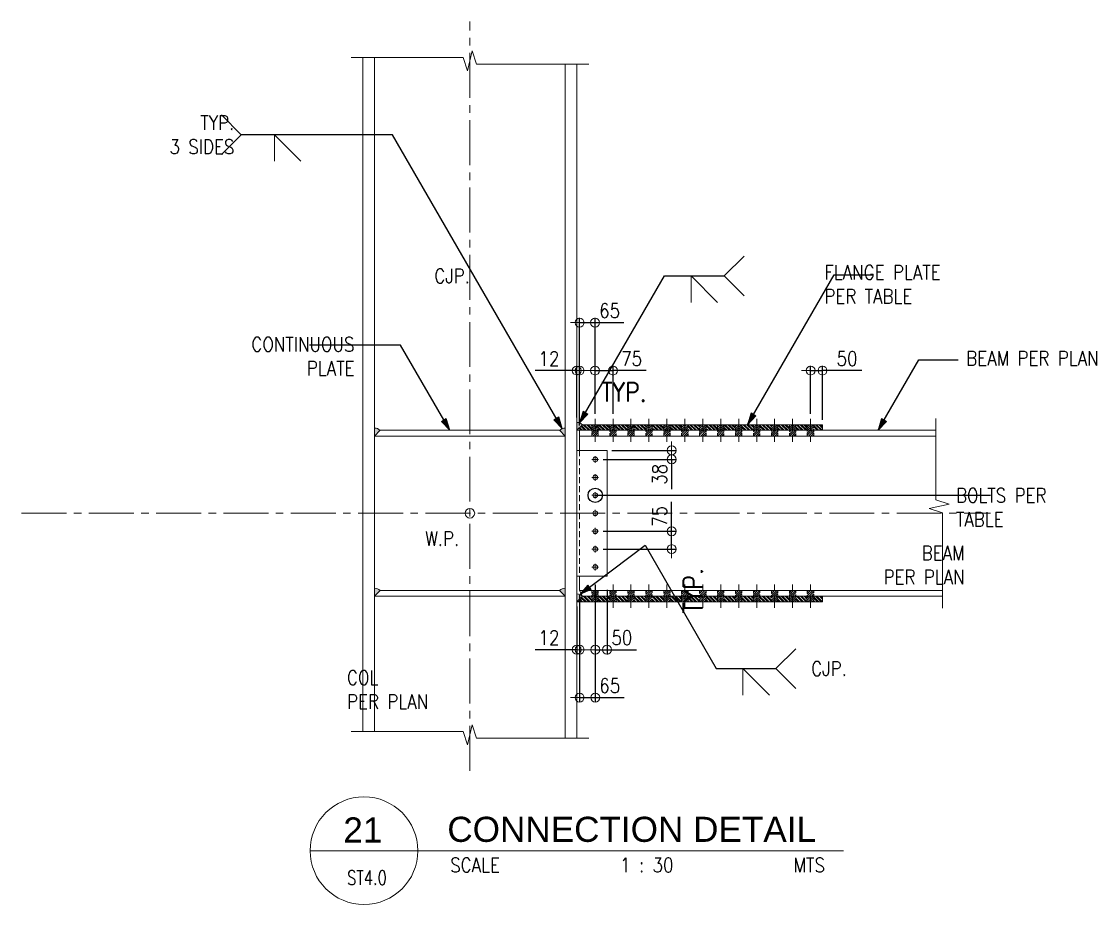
# Model space of a CAD drawing. Header units: millimetres. Extents: x 0 to 437400, y -4782 to 73710.
# Drawn here: x 90020 to 94511, y -3843 to -152 of the extents above; entities that cross this region are included whole.
import ezdxf
from ezdxf.enums import TextEntityAlignment as Align

# ---------------------------------------------------------------- set-up
doc = ezdxf.new("R2010")
doc.units = ezdxf.units.MM
doc.header["$LTSCALE"] = 10
doc.header["$MEASUREMENT"] = 0
doc.linetypes.add('CENTER2', pattern=[1.125, 0.75, -0.125, 0.125, -0.125])
doc.linetypes.add('HIDDEN', pattern=[0.375, 0.25, -0.125])
doc.layers.get('0').update_dxf_attribs({"lineweight": 9})
for name, color, linetype, lineweight in [('.1 - NUMBER 8', 8, 'Continuous', 9), ('.3 - YELLOW', 2, 'Continuous', 15), ('BOLT HOLES', 2, 'HIDDEN', 9), ('DIM', 1, 'Continuous', 5), ('HATCH', 8, 'Continuous', 5), ('S-ANNO-DIMS', 1, 'Continuous', 5), ('S-Anno-Text', 52, 'Continuous', 15), ('S-ANNO-WELD', 1, 'Continuous', 9), ('S-BEAM', 3, 'Continuous', 15), ('S-BEAM-IDEN', 2, 'Continuous', 9), ('S_GRID LINES', 252, 'Continuous', 5), ('S_PLATE', 2, 'Continuous', 15), ('W.P.', 1, 'Continuous', 9), ('WELD', 251, 'Continuous', 5)]:
    doc.layers.add(name, color=color, linetype=linetype, lineweight=lineweight)
doc.styles.add('1', font='romans.shx', dxfattribs={"width": 0.85, "height": 60})
doc.styles.add('2', font='simplex.shx', dxfattribs={"width": 0.95, "height": 40})
doc.styles.add('SHEETNAME', font='simplex.shx', dxfattribs={"width": 0.75, "height": 200})
doc.styles.add('TITLE1', font='HELV.shx', dxfattribs={"height": 500})
doc.dimstyles.new('ESCA30', dxfattribs={"dimtxt": 60, "dimasz": 0.5, "dimexe": 20, "dimexo": 20, "dimgap": 20, "dimtad": 1, "dimdec": 0, "dimrnd": 1, "dimdsep": 46, "dimtxsty": '1', "dimblk1": 'ESCADIM_ARW', "dimblk2": 'ESCADIM_ARW', "dimsah": 1, "dimcen": 50, "dimclrd": 256, "dimclre": 256, "dimclrt": 52, "dimadec": 0, "dimazin": 0, "dimtfac": 1, "dimtdec": 0, "dimtofl": 0, "dimtmove": 0, "dimatfit": 3, "dimldrblk": 'ESCADIM_ARW', "dimfxl": 1, "dimtolj": 1, "dimtzin": 0, "dimarcsym": 0})
doc.dimstyles.new('ESCA_ARW$7', dxfattribs={"dimtxt": 200, "dimasz": 1, "dimexe": 100, "dimexo": 100, "dimgap": 100, "dimtad": 1, "dimdec": 0, "dimrnd": 1, "dimdsep": 46, "dimtxsty": '1', "dimblk1": 'dim_arw', "dimblk2": 'dim_arw', "dimsah": 1, "dimcen": 50, "dimclrd": 1, "dimclre": 256, "dimclrt": 52, "dimadec": 0, "dimazin": 0, "dimtfac": 1, "dimtofl": 0, "dimtmove": 0, "dimatfit": 3, "dimldrblk": 'dim_arw', "dimfxl": 1, "dimtolj": 1, "dimtzin": 0, "dimarcsym": 0})

# ---------------------------------------------------------------- blocks, each defined once
blk = doc.blocks.new('*U11')
at = {"layer": 'S-ANNO-WELD'}
blk.add_lwpolyline([(0, 0), (0, -0.1622), (0.1622, 0)], dxfattribs=at)
blk = doc.blocks.new('dim_arw')
h = blk.add_hatch(color=256)
h.paths.add_polyline_path([(-125.603, 29.454), (0, 0), (-125.603, -29.454, -0.115681), (-132.51, 0, -0.115681)])
h.paths.add_polyline_path([(-249.023, 58.396), (-125.603, 29.454, 0.115681), (-132.51, 0, 0.115681), (-125.603, -29.454), (-249.023, -58.396)])
for p, q in [((0, 0), (-249.023, 58.396)), ((-249.023, 58.396), (-249.023, -58.396)), ((0, 0), (-249.023, -58.396))]:
    blk.add_line(p, q)
blk = doc.blocks.new('ESCADIM_ARW')
at = {"color": 9}
blk.add_line((75, 0), (-75, 0), dxfattribs=at)
blk.add_circle((0, 0), 37.5, dxfattribs=at)
blk = doc.blocks.new('*D174')
at = {"layer": 'Defpoints', "color": 0, "transparency": 16777216}
for p in [(92466.5, -1944.8), (92430.9, -1982.8), (92736.2, -1982.8)]:
    blk.add_point(p, dxfattribs=at)
at = {"layer": 'S-ANNO-DIMS', "lineweight": -2, "transparency": 16777216}
for p, q in [((92486.5, -1944.8), (92756.2, -1944.8)), ((92736.2, -1944.3), (92736.2, -1943.8)), ((92450.9, -1982.8), (92756.2, -1982.8)), ((92736.2, -1983.3), (92736.2, -2106.4))]:
    blk.add_line(p, q, dxfattribs=at)
at = {"layer": 'S-ANNO-DIMS', "lineweight": -2, "transparency": 16777216, "xscale": 0.5, "yscale": 0.5, "zscale": 0.5}
for p, rotation in [((92736.2, -1944.8), 270), ((92736.2, -1982.8), 90)]:
    blk.add_blockref('ESCADIM_ARW', p, dxfattribs=dict(at, rotation=rotation))
at = {"layer": 'S-ANNO-DIMS', "color": 52, "transparency": 16777216, "insert": (92686.2, -2045.1), "char_height": 60, "attachment_point": 5, "rotation": 90, "style": '1'}
blk.add_mtext('\\A1;38', dxfattribs=at)
blk = doc.blocks.new('*D175')
at = {"layer": 'Defpoints', "color": 0, "transparency": 16777216}
for p in [(92430.9, -2282.8), (92736.2, -2282.8), (92430.9, -2357.8)]:
    blk.add_point(p, dxfattribs=at)
at = {"layer": 'S-ANNO-DIMS', "lineweight": -2, "transparency": 16777216}
for p, q in [((92736.2, -2282.8), (92736.2, -2159.8)), ((92450.9, -2282.8), (92756.2, -2282.8)), ((92736.2, -2357.3), (92736.2, -2283.3)), ((92450.9, -2357.8), (92756.2, -2357.8))]:
    blk.add_line(p, q, dxfattribs=at)
at = {"layer": 'S-ANNO-DIMS', "lineweight": -2, "transparency": 16777216, "xscale": 0.5, "yscale": 0.5, "zscale": 0.5}
for p, rotation in [((92736.2, -2282.8), 90), ((92736.2, -2357.8), 270)]:
    blk.add_blockref('ESCADIM_ARW', p, dxfattribs=dict(at, rotation=rotation))
at = {"layer": 'S-ANNO-DIMS', "color": 52, "transparency": 16777216, "insert": (92686.2, -2221), "char_height": 60, "attachment_point": 5, "rotation": 90, "style": '1'}
blk.add_mtext('\\A1;75', dxfattribs=at)
blk = doc.blocks.new('*D176')
at = {"layer": 'Defpoints', "color": 0, "transparency": 16777216}
for p in [(92351.5, -2530.8), (92340, -2578), (92351.5, -2778)]:
    blk.add_point(p, dxfattribs=at)
at = {"layer": 'S-ANNO-DIMS', "lineweight": -2, "transparency": 16777216}
for p, q in [((92351.5, -2550.8), (92351.5, -2798)), ((92340, -2598), (92340, -2798)), ((92339.5, -2778), (92166.1, -2778)), ((92352, -2778), (92352.5, -2778))]:
    blk.add_line(p, q, dxfattribs=at)
at = {"layer": 'S-ANNO-DIMS', "lineweight": -2, "transparency": 16777216, "xscale": 0.5, "yscale": 0.5, "zscale": 0.5}
blk.add_blockref('ESCADIM_ARW', (92340, -2778), dxfattribs=at)
at = {"layer": 'S-ANNO-DIMS', "lineweight": -2, "transparency": 16777216, "xscale": 0.5, "yscale": 0.5, "zscale": 0.5, "rotation": 180}
blk.add_blockref('ESCADIM_ARW', (92351.5, -2778), dxfattribs=at)
at = {"layer": 'S-ANNO-DIMS', "color": 52, "transparency": 16777216, "insert": (92223.7, -2728), "char_height": 60, "attachment_point": 5, "style": '1'}
blk.add_mtext('\\A1;12', dxfattribs=at)
blk = doc.blocks.new('*D177')
at = {"layer": 'Defpoints', "color": 0, "transparency": 16777216}
for p in [(92417, -2486.7), (92351.5, -2530.8), (92417, -2978)]:
    blk.add_point(p, dxfattribs=at)
at = {"layer": 'S-ANNO-DIMS', "lineweight": -2, "transparency": 16777216}
for p, q in [((92417, -2506.7), (92417, -2998)), ((92351.5, -2550.8), (92351.5, -2998)), ((92352, -2978), (92416.5, -2978)), ((92417, -2978), (92537.6, -2978))]:
    blk.add_line(p, q, dxfattribs=at)
at = {"layer": 'S-ANNO-DIMS', "lineweight": -2, "transparency": 16777216, "xscale": 0.5, "yscale": 0.5, "zscale": 0.5, "rotation": 180}
blk.add_blockref('ESCADIM_ARW', (92351.5, -2978), dxfattribs=at)
at = {"layer": 'S-ANNO-DIMS', "lineweight": -2, "transparency": 16777216, "xscale": 0.5, "yscale": 0.5, "zscale": 0.5}
blk.add_blockref('ESCADIM_ARW', (92417, -2978), dxfattribs=at)
at = {"layer": 'S-ANNO-DIMS', "color": 52, "transparency": 16777216, "insert": (92477.6, -2928), "char_height": 60, "attachment_point": 5, "style": '1'}
blk.add_mtext('\\A1;65', dxfattribs=at)
blk = doc.blocks.new('*D178')
at = {"layer": 'Defpoints', "color": 0, "transparency": 16777216}
for p in [(92417, -2486.7), (92466.5, -2508.3), (92466.5, -2778)]:
    blk.add_point(p, dxfattribs=at)
at = {"layer": 'S-ANNO-DIMS', "lineweight": -2, "transparency": 16777216}
for p, q in [((92417, -2506.7), (92417, -2798)), ((92466.5, -2528.3), (92466.5, -2798)), ((92417.5, -2778), (92466, -2778)), ((92466.5, -2778), (92589.6, -2778))]:
    blk.add_line(p, q, dxfattribs=at)
at = {"layer": 'S-ANNO-DIMS', "lineweight": -2, "transparency": 16777216, "xscale": 0.5, "yscale": 0.5, "zscale": 0.5, "rotation": 180}
blk.add_blockref('ESCADIM_ARW', (92417, -2778), dxfattribs=at)
at = {"layer": 'S-ANNO-DIMS', "lineweight": -2, "transparency": 16777216, "xscale": 0.5, "yscale": 0.5, "zscale": 0.5}
blk.add_blockref('ESCADIM_ARW', (92466.5, -2778), dxfattribs=at)
at = {"layer": 'S-ANNO-DIMS', "color": 52, "transparency": 16777216, "insert": (92528.3, -2728), "char_height": 60, "attachment_point": 5, "style": '1'}
blk.add_mtext('\\A1;50', dxfattribs=at)
blk = doc.blocks.new('*D179')
at = {"layer": 'Defpoints', "color": 0, "transparency": 16777216}
for p in [(92340, -1611.2), (92340, -1827.8), (92351.5, -1861.2)]:
    blk.add_point(p, dxfattribs=at)
at = {"layer": 'S-ANNO-DIMS', "lineweight": -2, "transparency": 16777216}
for p, q in [((92339.5, -1611.2), (92166.1, -1611.2)), ((92340, -1807.8), (92340, -1591.2)), ((92351.5, -1841.2), (92351.5, -1591.2)), ((92352, -1611.2), (92352.5, -1611.2))]:
    blk.add_line(p, q, dxfattribs=at)
at = {"layer": 'S-ANNO-DIMS', "lineweight": -2, "transparency": 16777216, "xscale": 0.5, "yscale": 0.5, "zscale": 0.5}
blk.add_blockref('ESCADIM_ARW', (92340, -1611.2), dxfattribs=at)
at = {"layer": 'S-ANNO-DIMS', "lineweight": -2, "transparency": 16777216, "xscale": 0.5, "yscale": 0.5, "zscale": 0.5, "rotation": 180}
blk.add_blockref('ESCADIM_ARW', (92351.5, -1611.2), dxfattribs=at)
at = {"layer": 'S-ANNO-DIMS', "color": 52, "transparency": 16777216, "insert": (92223.7, -1561.2), "char_height": 60, "attachment_point": 5, "style": '1'}
blk.add_mtext('\\A1;12', dxfattribs=at)
blk = doc.blocks.new('*D180')
at = {"layer": 'Defpoints', "color": 0, "transparency": 16777216}
for p in [(92416.5, -1411.2), (92416.5, -1812.6), (92351.5, -1861.2)]:
    blk.add_point(p, dxfattribs=at)
at = {"layer": 'S-ANNO-DIMS', "lineweight": -2, "transparency": 16777216}
for p, q in [((92351.5, -1841.2), (92351.5, -1391.2)), ((92416.5, -1792.6), (92416.5, -1391.2)), ((92352, -1411.2), (92416, -1411.2)), ((92416.5, -1411.2), (92537.2, -1411.2))]:
    blk.add_line(p, q, dxfattribs=at)
at = {"layer": 'S-ANNO-DIMS', "lineweight": -2, "transparency": 16777216, "xscale": 0.5, "yscale": 0.5, "zscale": 0.5, "rotation": 180}
blk.add_blockref('ESCADIM_ARW', (92351.5, -1411.2), dxfattribs=at)
at = {"layer": 'S-ANNO-DIMS', "lineweight": -2, "transparency": 16777216, "xscale": 0.5, "yscale": 0.5, "zscale": 0.5}
blk.add_blockref('ESCADIM_ARW', (92416.5, -1411.2), dxfattribs=at)
at = {"layer": 'S-ANNO-DIMS', "color": 52, "transparency": 16777216, "insert": (92477.1, -1361.2), "char_height": 60, "attachment_point": 5, "style": '1'}
blk.add_mtext('\\A1;65', dxfattribs=at)
blk = doc.blocks.new('*D181')
at = {"layer": 'Defpoints', "color": 0, "transparency": 16777216}
for p in [(92491.5, -1611.2), (92416.5, -1812.6), (92491.5, -1812.6)]:
    blk.add_point(p, dxfattribs=at)
at = {"layer": 'S-ANNO-DIMS', "lineweight": -2, "transparency": 16777216}
for p, q in [((92416.5, -1792.6), (92416.5, -1591.2)), ((92417, -1611.2), (92491, -1611.2)), ((92491.5, -1792.6), (92491.5, -1591.2)), ((92630.4, -1611.2), (92491.5, -1611.2))]:
    blk.add_line(p, q, dxfattribs=at)
at = {"layer": 'S-ANNO-DIMS', "lineweight": -2, "transparency": 16777216, "xscale": 0.5, "yscale": 0.5, "zscale": 0.5, "rotation": 180}
blk.add_blockref('ESCADIM_ARW', (92416.5, -1611.2), dxfattribs=at)
at = {"layer": 'S-ANNO-DIMS', "lineweight": -2, "transparency": 16777216, "xscale": 0.5, "yscale": 0.5, "zscale": 0.5}
blk.add_blockref('ESCADIM_ARW', (92491.5, -1611.2), dxfattribs=at)
at = {"layer": 'S-ANNO-DIMS', "color": 52, "transparency": 16777216, "insert": (92569.1, -1561.2), "char_height": 60, "attachment_point": 5, "style": '1'}
blk.add_mtext('\\A1;75', dxfattribs=at)
blk = doc.blocks.new('*D182')
at = {"layer": 'Defpoints', "color": 0, "transparency": 16777216}
for p in [(93366.5, -1611.2), (93316.5, -1812.6), (93366.5, -1837.6)]:
    blk.add_point(p, dxfattribs=at)
at = {"layer": 'S-ANNO-DIMS', "lineweight": -2, "transparency": 16777216}
for p, q in [((93316.5, -1792.6), (93316.5, -1591.2)), ((93317, -1611.2), (93366, -1611.2)), ((93366.5, -1817.6), (93366.5, -1591.2)), ((93530.4, -1611.2), (93366.5, -1611.2))]:
    blk.add_line(p, q, dxfattribs=at)
at = {"layer": 'S-ANNO-DIMS', "lineweight": -2, "transparency": 16777216, "xscale": 0.5, "yscale": 0.5, "zscale": 0.5, "rotation": 180}
blk.add_blockref('ESCADIM_ARW', (93316.5, -1611.2), dxfattribs=at)
at = {"layer": 'S-ANNO-DIMS', "lineweight": -2, "transparency": 16777216, "xscale": 0.5, "yscale": 0.5, "zscale": 0.5}
blk.add_blockref('ESCADIM_ARW', (93366.5, -1611.2), dxfattribs=at)
at = {"layer": 'S-ANNO-DIMS', "color": 52, "transparency": 16777216, "insert": (93469.1, -1561.2), "char_height": 60, "attachment_point": 5, "style": '1'}
blk.add_mtext('\\A1;50', dxfattribs=at)

msp = doc.modelspace()

# ---------------------------------------------------------------- hatches: boundary and pattern name
at = {"layer": 'HATCH', "linetype": 'HIDDEN', "ltscale": 20}
h = msp.add_hatch(dxfattribs=at)
h.set_pattern_fill('ANSI32', color=251, scale=30, angle=90, style=0)
h.set_pattern_definition([(135, (-2886.592, -12051.537), (-7.9549513, -7.9549513), []), (135, (-2886.592, -12046.233), (-7.9549513, -7.9549513), [])])
h.paths.add_polyline_path([(92403, -2578), (92403, -2554.4), (92363.6, -2554.4), (92340, -2578)])
h.paths.add_polyline_path([(92478, -2578), (92478, -2554.4), (92430, -2554.4), (92430, -2578)])
h.paths.add_polyline_path([(92505, -2578), (92553, -2578), (92553, -2554.4), (92505, -2554.4)])
h.paths.add_polyline_path([(92628, -2578), (92628, -2554.4), (92580, -2554.4), (92580, -2578)])
h.paths.add_polyline_path([(92703, -2578), (92703, -2554.4), (92655, -2554.4), (92655, -2578)])
h.paths.add_polyline_path([(92730, -2554.4), (92730, -2578), (92778, -2578), (92778, -2554.4)])
h.paths.add_polyline_path([(92805, -2554.4), (92805, -2578), (92853, -2578), (92853, -2554.4)])
h.paths.add_polyline_path([(92928, -2578), (92928, -2554.4), (92880, -2554.4), (92880, -2578)])
h.paths.add_polyline_path([(93003, -2578), (93003, -2554.4), (92955, -2554.4), (92955, -2578)])
h.paths.add_polyline_path([(93030, -2554.4), (93030, -2578), (93078, -2578), (93078, -2554.4)])
h.paths.add_polyline_path([(93153, -2578), (93153, -2554.4), (93105, -2554.4), (93105, -2578)])
h.paths.add_polyline_path([(93228, -2578), (93228, -2554.4), (93180, -2554.4), (93180, -2578)])
h.paths.add_polyline_path([(93303, -2578), (93303, -2554.4), (93255, -2554.4), (93255, -2578)])
h.paths.add_polyline_path([(93366.5, -2578), (93366.5, -2554.4), (93330, -2554.4), (93330, -2578)])
h.paths.add_polyline_path([(93366.5, -1861.2), (93366.5, -1837.6), (93330, -1837.6), (93330, -1861.2)])
h.paths.add_polyline_path([(93303, -1861.2), (93303, -1837.6), (93255, -1837.6), (93255, -1861.2)])
h.paths.add_polyline_path([(93228, -1861.2), (93228, -1837.6), (93180, -1837.6), (93180, -1861.2)])
h.paths.add_polyline_path([(93153, -1861.2), (93153, -1837.6), (93105, -1837.6), (93105, -1861.2)])
h.paths.add_polyline_path([(93030, -1837.6), (93030, -1861.2), (93078, -1861.2), (93078, -1837.6)])
h.paths.add_polyline_path([(92955, -1837.6), (92955, -1861.2), (93003, -1861.2), (93003, -1837.6)])
h.paths.add_polyline_path([(92880, -1837.6), (92880, -1861.2), (92928, -1861.2), (92928, -1837.6)])
h.paths.add_polyline_path([(92805, -1837.6), (92805, -1861.2), (92853, -1861.2), (92853, -1837.6)])
h.paths.add_polyline_path([(92778, -1861.2), (92778, -1837.6), (92730, -1837.6), (92730, -1861.2)])
h.paths.add_polyline_path([(92703, -1861.2), (92703, -1837.6), (92655, -1837.6), (92655, -1861.2)])
h.paths.add_polyline_path([(92628, -1861.2), (92628, -1837.6), (92580, -1837.6), (92580, -1861.2)])
h.paths.add_polyline_path([(92505, -1837.6), (92505, -1861.2), (92553, -1861.2), (92553, -1837.6)])
h.paths.add_polyline_path([(92430, -1837.6), (92430, -1861.2), (92478, -1861.2), (92478, -1837.6)])
h.paths.add_polyline_path([(92403, -1861.2), (92403, -1837.6), (92363.6, -1837.6), (92340, -1861.2)])
h = msp.add_hatch(dxfattribs=at)
h.set_pattern_fill('ANSI31', color=251, scale=50, style=0)
h.set_pattern_definition([(45, (-2886.592, -12051.537), (-4.4194174, 4.4194174), [])])
h.paths.add_polyline_path([(93330, -1884.9), (93303, -1884.9), (93303, -1837.6), (93330, -1837.6)])
h.paths.add_polyline_path([(93255, -1884.9), (93228, -1884.9), (93228, -1837.6), (93255, -1837.6)])
h.paths.add_polyline_path([(93180, -1884.9), (93153, -1884.9), (93153, -1837.6), (93180, -1837.6)])
h.paths.add_polyline_path([(93105, -1884.9), (93078, -1884.9), (93078, -1837.6), (93105, -1837.6)])
h.paths.add_polyline_path([(93030, -1884.9), (93003, -1884.9), (93003, -1837.6), (93030, -1837.6)])
h.paths.add_polyline_path([(92955, -1884.9), (92928, -1884.9), (92928, -1837.6), (92955, -1837.6)])
h.paths.add_polyline_path([(92880, -1884.9), (92853, -1884.9), (92853, -1837.6), (92880, -1837.6)])
h.paths.add_polyline_path([(92805, -1884.9), (92778, -1884.9), (92778, -1837.6), (92805, -1837.6)])
h.paths.add_polyline_path([(92730, -1884.9), (92703, -1884.9), (92703, -1837.6), (92730, -1837.6)])
h.paths.add_polyline_path([(92655, -1884.9), (92628, -1884.9), (92628, -1837.6), (92655, -1837.6)])
h.paths.add_polyline_path([(92580, -1884.9), (92553, -1884.9), (92553, -1837.6), (92580, -1837.6)])
h.paths.add_polyline_path([(92505, -1884.9), (92478, -1884.9), (92478, -1837.6), (92505, -1837.6)])
h.paths.add_polyline_path([(92430, -1884.9), (92403, -1884.9), (92403, -1837.6), (92430, -1837.6)])
h.paths.add_polyline_path([(93330, -2530.8), (93303, -2530.8), (93303, -2578), (93330, -2578)])
h.paths.add_polyline_path([(93255, -2530.8), (93228, -2530.8), (93228, -2578), (93255, -2578)])
h.paths.add_polyline_path([(93180, -2530.8), (93153, -2530.8), (93153, -2578), (93180, -2578)])
h.paths.add_polyline_path([(93105, -2530.8), (93078, -2530.8), (93078, -2578), (93105, -2578)])
h.paths.add_polyline_path([(93030, -2530.8), (93003, -2530.8), (93003, -2578), (93030, -2578)])
h.paths.add_polyline_path([(92955, -2530.8), (92928, -2530.8), (92928, -2578), (92955, -2578)])
h.paths.add_polyline_path([(92880, -2530.8), (92853, -2530.8), (92853, -2578), (92880, -2578)])
h.paths.add_polyline_path([(92805, -2530.8), (92778, -2530.8), (92778, -2578), (92805, -2578)])
h.paths.add_polyline_path([(92730, -2530.8), (92703, -2530.8), (92703, -2578), (92730, -2578)])
h.paths.add_polyline_path([(92655, -2530.8), (92628, -2530.8), (92628, -2578), (92655, -2578)])
h.paths.add_polyline_path([(92580, -2530.8), (92553, -2530.8), (92553, -2578), (92580, -2578)])
h.paths.add_polyline_path([(92505, -2530.8), (92478, -2530.8), (92478, -2578), (92505, -2578)])
h.paths.add_polyline_path([(92430, -2530.8), (92403, -2530.8), (92403, -2578), (92430, -2578)])
at = {"layer": 'WELD'}
h = msp.add_hatch(color=256, dxfattribs=at)
h.paths.add_polyline_path([(92363.6, -1837.6, 0.198912), (92340, -1827.8), (92340, -1861.2)])
h.paths.add_polyline_path([(92363.6, -2554.4, 0.198912), (92340, -2544.6), (92340, -2578)])
h = msp.add_hatch(color=256, dxfattribs=at)
h.paths.add_polyline_path([(91518.6, -1861.2, 0.198912), (91494.9, -1851.5), (91494.9, -1884.9)])
h.paths.add_polyline_path([(92292, -1884.9), (92292, -1851.5, 0.198912), (92268.4, -1861.2)])
h.paths.add_polyline_path([(92268.4, -2530.8), (92292, -2554.4), (92292, -2521, 0.198912)])
h.paths.add_polyline_path([(91494.9, -2554.4), (91518.6, -2530.8, 0.198912), (91494.9, -2521)])

# ---------------------------------------------------------------- linework, layer by layer
at = {"layer": '.1 - NUMBER 8', "linetype": 'HIDDEN', "ltscale": 10}
msp.add_line((92351.5, -1944.8), (92351.5, -2470.8), dxfattribs=at)
at = {"layer": '.3 - YELLOW'}
msp.add_lwpolyline([(92340, -1944.8), (92466.5, -1944.8), (92466.5, -2470.8), (92340, -2470.8)], close=True, dxfattribs=at)
at = {"color": 1}
for points in [[(91396.9, -302.5), (91865.7, -302.5), (91884, -358.1), (91903, -274.7), (91921.3, -330.3), (92390, -330.3)], [(93867.8, -2604.4), (93867.8, -2206.5), (93812.2, -2188.2), (93895.6, -2169.3), (93840, -2151), (93840, -1811.2)], [(92390, -3147.8), (91921.3, -3147.8), (91903, -3092.2), (91884, -3175.6), (91865.7, -3120), (91396.9, -3120)]]:
    msp.add_lwpolyline(points, dxfattribs=at)
at = {"layer": 'BOLT HOLES', "linetype": 'HIDDEN', "ltscale": 5}
for points in [[(92430, -1884.9), (92403, -1884.9), (92403, -1837.6), (92430, -1837.6)], [(92505, -1884.9), (92478, -1884.9), (92478, -1837.6), (92505, -1837.6)], [(92580, -1884.9), (92553, -1884.9), (92553, -1837.6), (92580, -1837.6)], [(92655, -1884.9), (92628, -1884.9), (92628, -1837.6), (92655, -1837.6)], [(92730, -1884.9), (92703, -1884.9), (92703, -1837.6), (92730, -1837.6)], [(92805, -1884.9), (92778, -1884.9), (92778, -1837.6), (92805, -1837.6)], [(92880, -1884.9), (92853, -1884.9), (92853, -1837.6), (92880, -1837.6)], [(92955, -1884.9), (92928, -1884.9), (92928, -1837.6), (92955, -1837.6)], [(93030, -1884.9), (93003, -1884.9), (93003, -1837.6), (93030, -1837.6)], [(93105, -1884.9), (93078, -1884.9), (93078, -1837.6), (93105, -1837.6)], [(93180, -1884.9), (93153, -1884.9), (93153, -1837.6), (93180, -1837.6)], [(93255, -1884.9), (93228, -1884.9), (93228, -1837.6), (93255, -1837.6)], [(93330, -1884.9), (93303, -1884.9), (93303, -1837.6), (93330, -1837.6)], [(92430, -2530.8), (92403, -2530.8), (92403, -2578), (92430, -2578)], [(92505, -2530.8), (92478, -2530.8), (92478, -2578), (92505, -2578)], [(92580, -2530.8), (92553, -2530.8), (92553, -2578), (92580, -2578)], [(92655, -2530.8), (92628, -2530.8), (92628, -2578), (92655, -2578)], [(92730, -2530.8), (92703, -2530.8), (92703, -2578), (92730, -2578)], [(92805, -2530.8), (92778, -2530.8), (92778, -2578), (92805, -2578)], [(92880, -2530.8), (92853, -2530.8), (92853, -2578), (92880, -2578)], [(92955, -2530.8), (92928, -2530.8), (92928, -2578), (92955, -2578)], [(93030, -2530.8), (93003, -2530.8), (93003, -2578), (93030, -2578)], [(93105, -2530.8), (93078, -2530.8), (93078, -2578), (93105, -2578)], [(93180, -2530.8), (93153, -2530.8), (93153, -2578), (93180, -2578)], [(93255, -2530.8), (93228, -2530.8), (93228, -2578), (93255, -2578)], [(93330, -2530.8), (93303, -2530.8), (93303, -2578), (93330, -2578)]]:
    msp.add_lwpolyline(points, close=True, dxfattribs=at)
at = {"layer": 'S-Anno-Text', "color": 9}
for p, q in [((92417, -1969), (92417, -1996.7)), ((92403.1, -1982.8), (92430.9, -1982.8)), ((92403.1, -2057.8), (92430.9, -2057.8)), ((92417, -2044), (92417, -2071.7)), ((92403.1, -2132.8), (92430.9, -2132.8)), ((92417, -2119), (92417, -2146.7)), ((92417, -2194), (92417, -2221.7)), ((92403.1, -2207.8), (92430.9, -2207.8)), ((92403.1, -2282.8), (92430.9, -2282.8)), ((92417, -2269), (92417, -2296.7)), ((92403.1, -2357.8), (92430.9, -2357.8)), ((92417, -2344), (92417, -2371.7)), ((92417, -2419), (92417, -2446.7)), ((92403.1, -2432.8), (92430.9, -2432.8))]:
    msp.add_line(p, q, dxfattribs=at)
at = {"layer": 'S-Anno-Text', "color": 1}
msp.add_line((91226.1, -3618), (93453.9, -3618), dxfattribs=at)
at = {"layer": 'S-Anno-Text', "color": 9}
for centre in [(92417, -1982.8), (92417, -2057.8), (92417, -2132.8), (92417, -2207.8), (92417, -2282.8), (92417, -2357.8), (92417, -2432.8)]:
    msp.add_circle(centre, 9.87, dxfattribs=at)
at = {"layer": 'S-Anno-Text', "color": 1}
msp.add_circle((91451.1, -3618), 225, dxfattribs=at)
at = {"layer": 'S-ANNO-WELD'}
for points in [[(90855.3, -542.8), (90938.4, -625.9), (90855.3, -709)], [(93038.7, -1132.6), (92955.6, -1215.7), (93038.7, -1298.7)], [(93255.2, -2773.8), (93172.1, -2856.9), (93255.2, -2939.9)]]:
    msp.add_lwpolyline(points, dxfattribs=at)
at = {"layer": 'S-BEAM', "ltscale": 0.25}
for p, q in [((91494.9, -3120), (91494.9, -302.5)), ((92292, -3147.8), (92292, -330.3))]:
    msp.add_line(p, q, dxfattribs=at)
for points in [[(91446.9, -302.5), (91446.9, -3120)], [(92340, -3147.8), (92340, -330.3)]]:
    msp.add_lwpolyline(points, dxfattribs=at)
at = {"layer": 'S-BEAM-IDEN', "ltscale": 0.25}
msp.add_line((93840, -1884.9), (92351.5, -1884.9), dxfattribs=at)
for points in [[(92351.5, -1944.8), (92351.5, -1861.2), (93840, -1861.2)], [(93867.8, -2530.8), (92351.5, -2530.8), (92351.5, -2470.8)]]:
    msp.add_lwpolyline(points, dxfattribs=at)
msp.add_lwpolyline([(92363.6, -2554.4), (93867.8, -2554.4), (93867.8, -2530.8), (92351.5, -2530.8)], close=True, dxfattribs=at)
at = {"layer": 'S_GRID LINES', "color": 252, "linetype": 'CENTER2', "ltscale": 25}
for p, q in [((91893.5, -3283.9), (91893.5, -152.5)), ((90020.4, -2207.8), (94067.8, -2207.8))]:
    msp.add_line(p, q, dxfattribs=at)
at = {"layer": 'S_GRID LINES', "color": 251, "linetype": 'HIDDEN', "ltscale": 20}
for p, q in [((92416.5, -1812.6), (92416.5, -1909.9)), ((92491.5, -1812.6), (92491.5, -1909.9)), ((92566.5, -1812.6), (92566.5, -1909.9)), ((92641.5, -1812.6), (92641.5, -1909.9)), ((92716.5, -1812.6), (92716.5, -1909.9)), ((92791.5, -1812.6), (92791.5, -1909.9)), ((92866.5, -1812.6), (92866.5, -1909.9)), ((92941.5, -1812.6), (92941.5, -1909.9)), ((93016.5, -1812.6), (93016.5, -1909.9)), ((93091.5, -1812.6), (93091.5, -1909.9)), ((93166.5, -1812.6), (93166.5, -1909.9)), ((93241.5, -1812.6), (93241.5, -1909.9)), ((93316.5, -1812.6), (93316.5, -1909.9)), ((92416.5, -2603), (92416.5, -2505.8)), ((92491.5, -2603), (92491.5, -2505.8)), ((92566.5, -2603), (92566.5, -2505.8)), ((92641.5, -2603), (92641.5, -2505.8)), ((92716.5, -2603), (92716.5, -2505.8)), ((92791.5, -2603), (92791.5, -2505.8)), ((92866.5, -2603), (92866.5, -2505.8)), ((92941.5, -2603), (92941.5, -2505.8)), ((93016.5, -2603), (93016.5, -2505.8)), ((93091.5, -2603), (93091.5, -2505.8)), ((93166.5, -2603), (93166.5, -2505.8)), ((93241.5, -2603), (93241.5, -2505.8)), ((93316.5, -2603), (93316.5, -2505.8))]:
    msp.add_line(p, q, dxfattribs=at)
at = {"layer": 'S_PLATE', "color": 3, "linetype": 'Continuous', "ltscale": 20}
for points in [[(93366.5, -1861.2), (92340, -1861.2), (92363.6, -1837.6), (93366.5, -1837.6)], [(93366.5, -2554.4), (92363.6, -2554.4), (92340, -2578), (93366.5, -2578)]]:
    msp.add_lwpolyline(points, close=True, dxfattribs=at)
at = {"layer": 'S_PLATE'}
for points in [[(91494.9, -1884.9), (92292, -1884.9), (92268.4, -1861.2), (91518.6, -1861.2)], [(91494.9, -2554.4), (92292, -2554.4), (92268.4, -2530.8), (91518.6, -2530.8)]]:
    msp.add_lwpolyline(points, close=True, dxfattribs=at)
at = {"layer": 'W.P.'}
msp.add_circle((91893.5, -2207.8), 20, dxfattribs=at)
at = {"layer": 'WELD'}
for centre, start, end in [((92340, -1861.2), 45, 90), ((91494.9, -1884.9), 45, 90), ((92292, -1884.9), 90, 135), ((91494.9, -2554.4), 45, 90), ((92292, -2554.4), 90, 135), ((92340, -2578), 45, 90)]:
    msp.add_arc(centre, 33.4, start, end, dxfattribs=at)

# ---------------------------------------------------------------- block references
at = {"layer": 'S-ANNO-WELD', "xscale": -682.6666666666978, "yscale": 682.6666666666629, "zscale": 682.6666666666666, "rotation": 180}
for p in [(91076.8, -736.6), (92817.2, -1326.4), (93033.7, -2967.6)]:
    msp.add_blockref('*U11', p, dxfattribs=at)

# ---------------------------------------------------------------- texts
at = {"layer": 'DIM', "color": 52, "attachment_point": 5, "style": '1'}
for s, insert, char_height in [('\\A1;\\pxqr;TYP.\\P3 SIDES', (90774, -625.9), 60), ('\\A1;\\pxql;FLANGE PLATE\\PPER TABLE', (93617, -1250.7), 60), ('\\A1;\\pxqr;CONTINUOUS\\PPLATE ', (91196.1, -1551.7), 60), ('\\A1;\\pxql;TYP.', (92536.8, -1701), 80), ('\\A1;\\pxql;BOLTS PER\\PTABLE', (94113.1, -2183.5), 60), ('\\A1;\\pxql;W.P.', (91778.1, -2313.5), 60), ('\\A1;\\pxqr;BEAM \\PPER PLAN', (93791, -2424.3), 60), ('\\A1;\\pxqj;CJP.', (93393.7, -2856.9), 60), ('\\A1;\\pxql;COL \\PPER PLAN', (91549.5, -2944.9), 60)]:
    msp.add_mtext(s, dxfattribs=dict(at, insert=insert, char_height=char_height))
at = {"layer": 'DIM', "color": 52, "char_height": 60, "width": 2864.455, "attachment_point": 5, "style": '1'}
for s, insert in [('\\A1;\\pxqj;CJP.', (93177.2, -1215.7)), ('\\A1;\\pxql;BEAM PER PLAN', (95399.1, -1559.8))]:
    msp.add_mtext(s, dxfattribs=dict(at, insert=insert))
at = {"layer": 'DIM', "color": 52, "insert": (92825.5, -2531.6), "char_height": 80, "attachment_point": 5, "rotation": 90, "style": '1'}
msp.add_mtext('\\A1;\\pxql;TYP.', dxfattribs=at)
at = {"layer": 'S-Anno-Text', "color": 5, "style": 'TITLE1'}
msp.add_text('21', height=105, dxfattribs=at).set_placement((91446.3, -3584), align=Align.CENTER)
msp.add_text('CONNECTION DETAIL', height=105, dxfattribs=at).set_placement((91799.2, -3581.2))
at = {"layer": 'S-Anno-Text', "style": '2', "width": 0.85}
msp.add_text('SCALE', height=60, dxfattribs=at).set_placement((91811.1, -3708))
at = {"layer": 'S-Anno-Text'}
for s, style, width, p in [('1 : 30', '2', 0.85, (92632.5, -3708)), ('ST4.0', 'SHEETNAME', 0.75, (91463.6, -3761.4))]:
    msp.add_text(s, height=60, dxfattribs=dict(at, style=style, width=width)).set_placement(p, align=Align.CENTER)
at = {"layer": 'S-Anno-Text', "style": '2', "width": 0.85}
msp.add_text('MTS', height=60, dxfattribs=at).set_placement((93376.7, -3708), align=Align.RIGHT)

# ---------------------------------------------------------------- dimensions: what is measured, and where the dimension line sits
at = {"layer": 'S-ANNO-DIMS'}
for base, p1, p2, picture, middle in [((92416.5, -1411.2), (92351.5, -1861.2), (92416.5, -1812.6), '*D180', (92477.1, -1361.2)), ((92417, -2978.0333), (92351.5332, -2530.7893), (92417, -2486.6943), '*D177', (92477.5714, -2928.0333)), ((92466.5332, -2778.0333), (92417, -2486.6943), (92466.5332, -2508.3283), '*D178', (92528.3189, -2728.0333))]:
    dim = msp.add_linear_dim(base=base, p1=p1, p2=p2, dimstyle='ESCA30', dxfattribs=at)
    dim.commit()
    dim.dimension.update_dxf_attribs({"geometry": picture, "text_midpoint": middle})
for base, p1, p2, picture, middle in [((92340, -1611.2453), (92351.5332, -1861.2453), (92340, -1827.8388), '*D179', (92223.7143, -1611.2453)), ((92351.5332, -2778.0333), (92340, -2578.0333), (92351.5332, -2530.7893), '*D176', (92223.7143, -2778.0333))]:
    dim = msp.add_linear_dim(base=base, p1=p1, p2=p2, dimstyle='ESCA30', dxfattribs=at)
    dim.commit()
    dim.dimension.update_dxf_attribs({"geometry": picture, "text_midpoint": middle, "dimtype": 160})
for base, p1, p2, picture, middle in [((92491.5, -1611.2), (92416.5, -1812.6), (92491.5, -1812.6), '*D181', (92569.1, -1611.2)), ((93366.5, -1611.2), (93316.5, -1812.6), (93366.5, -1837.6), '*D182', (93469.1, -1611.2))]:
    dim = msp.add_linear_dim(base=base, p1=p1, p2=p2, dimstyle='ESCA30', override={"dimtmove": 1}, dxfattribs=at)
    dim.commit()
    dim.dimension.update_dxf_attribs({"geometry": picture, "text_midpoint": middle, "dimtype": 160})
for base, p1, p2, angle, picture, middle in [((92736.2, -1982.8), (92466.5, -1944.8), (92430.9, -1982.8), 90, '*D174', (92686.2, -2045.1)), ((92736.2, -2282.8), (92430.9, -2357.8), (92430.9, -2282.8), 270, '*D175', (92686.2, -2221))]:
    dim = msp.add_linear_dim(base=base, p1=p1, p2=p2, angle=angle, dimstyle='ESCA30', dxfattribs=at)
    dim.commit()
    dim.dimension.update_dxf_attribs({"geometry": picture, "text_midpoint": middle})

# ---------------------------------------------------------------- leaders
at = {"layer": 'S-Anno-Text'}
for points, override in [([(92279.2, -1854), (91570.2, -625.9), (90938.4, -625.9)], {"dimscale": 0.4, "dimasz": 0.5}), ([(93053.4, -1837.6), (93415.3, -1210.7), (93580.2, -1210.7)], {"dimscale": 0.4, "dimasz": 0.5}), ([(92351.5, -1830.4), (92706.4, -1215.7), (92955.6, -1215.7)], {"dimscale": 0.4, "dimasz": 0.5}), ([(91809.6, -1861.2), (91603.9, -1505), (91223.2, -1505)], {"dimscale": 0.4, "dimasz": 0.5}), ([(93598.5, -1861.2), (93768.8, -1566.2), (93933.7, -1566.2)], {"dimscale": 0.4, "dimasz": 0.5}), ([(92417, -2132.8), (94068.6, -2132.8)], {"dimscale": 0.4, "dimasz": 150, "dimldrblk": 'DotBlank'}), ([(92352.8, -2547.2), (92625.3, -2341.3), (92922.9, -2856.9), (93172.1, -2856.9)], {"dimscale": 0.4, "dimasz": 0.5})]:
    msp.add_leader(points, dimstyle='ESCA_ARW$7', override=override, dxfattribs=at)

doc.saveas('drawing.dxf')
